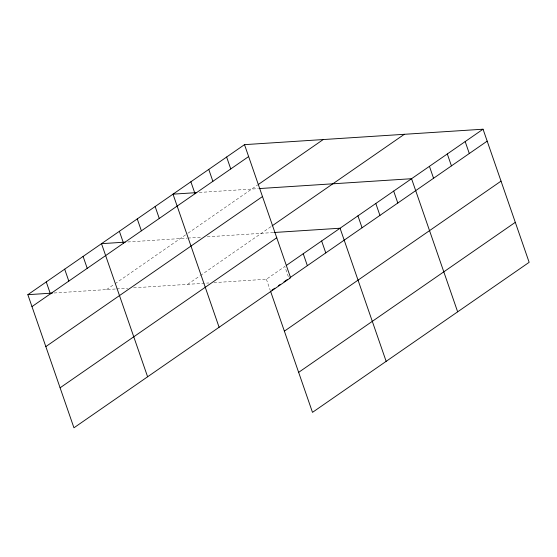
<?xml version="1.0" encoding="UTF-8"?>
<svg xmlns="http://www.w3.org/2000/svg" width="557" height="557" viewBox="0 0 557 557"><rect width="100%" height="100%" fill="white"/><g stroke="black" fill="none" stroke-linecap="round" stroke-linejoin="round"><path stroke-width="0.42" stroke-dasharray="2.79 2.09" d="M106.568 289.584L114.359 284.188M115.069 283.701L187.382 233.62M188.099 233.125L257.452 185.098M187.674 284.335L199.719 275.993M200.429 275.506L271.35 226.393M213.916 282.636L266.399 279.238L284.815 266.483L288.665 277.616M199.253 192.457L258.49 188.621M127.755 241.968L186.992 238.131M187.834 238.083L202.198 237.15M207.267 236.822L274.037 232.499M54.092 292.982L115.863 288.986M116.705 288.93L127.692 288.22M133.603 287.837L208.84 282.963M266.399 279.238L270.249 290.371"/><path stroke-width="0.84" d="M244.509 144.646L290.601 277.762L73.949 427.797L27.85 294.681L244.509 144.646L483.051 129.203L529.15 262.319L312.491 412.354L270.528 291.165M31.979 306.601L248.638 156.566M258.163 184.604L323.227 139.549M45.827 346.6L262.486 196.558M272.067 225.898L404.333 134.3M60.1 387.804L276.752 237.769M286.228 265.508L483.051 129.203M271.941 290.183L274.775 288.22M278.319 285.769L280.443 284.3M283.986 281.842L287.523 279.391M289.654 277.922L487.18 141.13M284.376 331.157L501.035 181.122M298.643 372.361L515.302 222.327M196.712 192.618L173.011 194.156L219.103 327.272M259.332 188.565L411.56 178.713L457.652 311.829M125.214 242.135L101.513 243.667L147.612 376.783M274.037 232.499L340.062 228.224L386.154 361.347M27.85 294.681L52.4 293.093M465.179 141.582L469.307 153.502M447.306 153.962L451.435 165.882M429.433 166.334L433.562 178.261M393.681 191.093L397.809 203.02M375.808 203.472L379.937 215.399M357.935 215.851L362.064 227.771M321.647 240.979L325.775 252.906M303.231 253.734L307.36 265.654M226.629 157.018L230.758 168.945M208.757 169.398L212.885 181.324M190.884 181.777L195.013 193.704M155.138 206.536L159.267 218.455M137.259 218.908L141.387 230.835M119.386 231.287L123.515 243.214M83.097 256.422L87.226 268.342M64.682 269.17L68.81 281.097M46.266 281.926L50.395 293.852"/></g></svg>
